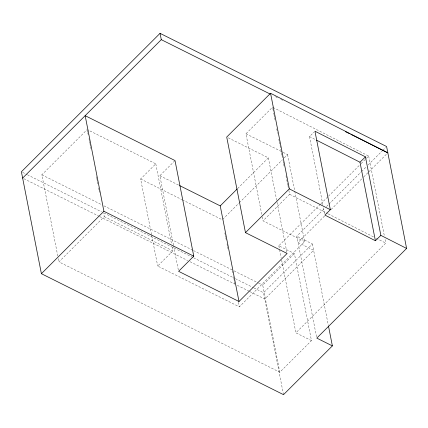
<?xml version="1.0" encoding="UTF-8"?>
<svg xmlns="http://www.w3.org/2000/svg" width="428" height="428" viewBox="0 0 428 428"><rect width="100%" height="100%" fill="white"/><g stroke="black" fill="none" stroke-linecap="round" stroke-linejoin="round"><path stroke-width="0.32" stroke-dasharray="2.14 1.6" d="M57.785 255.987L41.858 174.817L87.184 129.566M151.539 234.63L140.625 178.99L155.792 163.844L87.783 129.866M320.438 204.22L278.815 245.774L294.394 253.558L311.472 340.618L279.816 372.226L58.941 261.877L104.266 216.627L103.624 213.353M173.463 245.126L159.842 175.715L174.554 161.03M261.733 214.294L245.94 133.777L272.534 107.225L272.791 108.535M294.764 191.236L304.656 241.638L239.348 306.839L157.702 266.05L172.875 250.904L171.976 246.319M237.69 188.464L268.351 157.852L227.905 137.645M222.742 219.307L238.829 203.241M239.306 202.77L282.368 159.778M284.262 157.884L287.573 154.578L282.817 152.202M304.656 241.638L263.017 220.837L289.617 194.285L288.846 190.358M320.909 203.749L328.003 196.666M328.479 196.195L360.638 164.084M361.114 163.614L365.844 158.89M366.315 158.419L368.679 156.06L273.128 107.524M316.538 336.799L296.797 236.186L324.686 208.345M326.575 206.457L328.469 204.568M328.939 204.097L361.082 172.008M361.553 171.537L366.282 166.818M368.171 164.93L382.348 150.774M382.825 150.303L385.66 147.473M324.51 216.076L298.038 242.505L313.617 250.284L264.766 299.054L249.818 291.586M331.122 209.474L363.265 177.385M363.736 176.908L368.465 172.19M368.936 171.719L387.843 152.844M279.816 372.226L262.733 285.166L294.394 253.558M283.523 394.659L263.525 292.736L312.376 243.971L296.797 236.186M311.472 340.618L295.898 332.834L385.762 243.12L384.863 238.535M322.835 204.621L309.487 136.575L314.029 132.092M275.466 96.701L278.451 98.194M280.843 99.387L282.64 100.286M245.94 133.777L282.223 151.903M159.842 175.715L178.979 185.276M140.625 178.99L181.745 199.534M182.339 199.833L222.271 219.778M41.858 174.817L101.554 204.643M103.945 205.836L192.889 250.273M193.488 250.567L233.485 270.55M234.079 270.849L257.961 282.78M258.555 283.079L262.733 285.166M22.593 172.372L26.782 174.458M27.376 174.758L101.511 211.796M103.902 212.989L192.98 257.495M193.579 257.79L233.035 277.505M235.427 278.698L253.365 287.659M253.959 287.958L263.525 292.736M104.266 216.627L172.875 250.904M23.834 178.685L99.162 216.322M99.761 216.621L187.646 260.524M190.037 261.722L234.876 284.122M237.267 285.315L249.224 291.291M309.487 136.575L315.425 139.592M289.617 194.285L327.597 213.577M328.19 213.877L373.89 237.091M376.265 238.294L385.762 243.12M368.679 156.06L384.349 235.919M323.477 207.896L324.633 213.786M312.376 243.971L328.388 325.59M287.573 154.578L294.635 190.583M272.92 109.188L273.947 114.426M274.075 115.079L274.46 117.042M274.589 117.7L274.974 119.663M276.772 128.828L277.67 133.408M278.826 139.298L279.211 141.261M279.34 141.919L280.88 149.773M281.009 150.426L281.394 152.389M281.522 153.047L281.908 155.011M282.036 155.664L282.421 157.627M283.192 161.554L283.577 163.517M283.705 164.175L284.09 166.139M286.016 175.956L287.306 182.505M287.434 183.157L287.819 185.121M287.948 185.773L288.333 187.737M268.351 157.852L276.959 201.722M277.087 202.38L287.108 253.451M278.815 245.774L279.457 249.048M279.586 249.706L281.126 257.56M281.64 260.176L295.898 332.834M262.246 216.91L263.017 220.837M224.839 232.869L225.224 234.833M225.353 235.491L225.738 237.454M225.866 238.107L226.251 240.071M227.022 243.997L227.407 245.961M227.536 246.619L227.921 248.582M232.286 270.838L232.672 272.802M233.442 276.729L233.827 278.692M233.956 279.345L234.341 281.308M234.469 281.966L234.854 283.93M238.45 302.259L239.348 306.839M173.591 245.779L178.342 270.009M155.792 163.844L171.462 243.703M151.667 235.282L157.702 266.05M87.312 130.219L87.697 132.182M87.826 132.841L88.211 134.804M88.981 138.731L89.366 140.694M89.495 141.347L89.88 143.31M90.008 143.969L90.394 145.932M90.522 146.585L90.907 148.548M96.434 176.694L96.819 178.658M96.947 179.316L97.333 181.279M97.461 181.932L97.846 183.896M98.617 187.822L99.002 189.786M99.13 190.444L99.515 192.407M58.299 258.603L58.941 261.877"/><path stroke-width="0.64" d="M332.369 345.888L316.795 338.104L406.6 248.443L386.602 146.526L160.056 33.341L21.4 171.772L41.398 273.69L283.523 394.659L332.369 345.888L328.517 326.243M22.641 178.091L161.292 39.66L160.056 33.341M41.398 273.69L103.908 211.277L85.156 115.678L175.015 160.57L193.772 256.174L178.599 271.32L238.995 301.494L287.108 253.451L245.474 232.65L226.717 137.051L270.56 93.277L387.843 152.844L350.783 134.328M238.995 301.494L220.238 205.889L237.219 188.935M245.474 232.65L289.317 188.876L270.56 93.277M375.399 240.745L359.991 162.228L365.448 156.851L314.938 131.198L330.346 209.715L324.889 215.091L375.399 240.745L380.85 235.368L365.448 156.851M161.292 39.66L270.084 94.01M345.401 131.642L349.585 133.729M179.578 185.575L220.238 205.889M103.908 211.277L193.772 256.174M316.613 140.197L359.991 162.228M289.317 188.876L330.346 209.715M380.85 235.368L406.6 248.443"/></g></svg>
